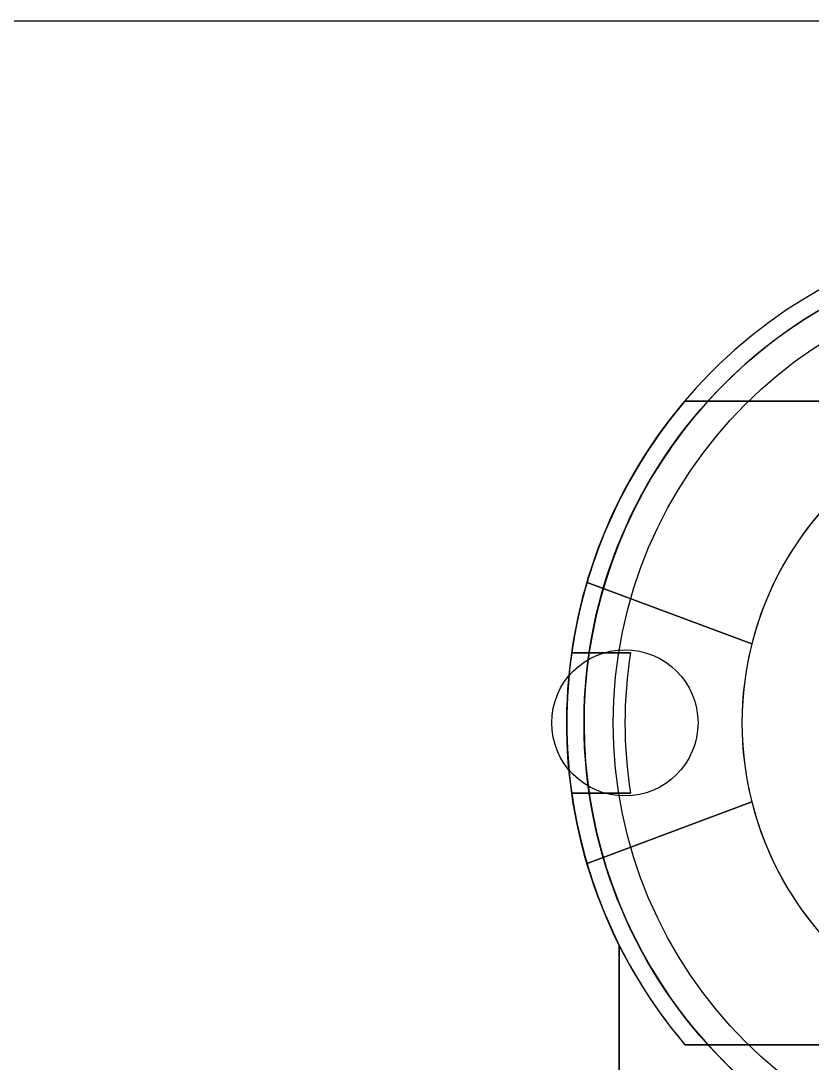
# Model space of a CAD drawing. Header units: millimetres. Extents: x -107 to 32, y -62 to 1.
# Drawn here: x 2.58 to 16.11, y -16.46 to 1.36 of the extents above; entities that cross this region are included whole.
import ezdxf

# ---------------------------------------------------------------- set-up
doc = ezdxf.new("R2010")
doc.units = ezdxf.units.MM
doc.layers.add('Pad', color=7, linetype='CONTINUOUS')
doc.layers.add('Part__Feature012', color=7, linetype='CONTINUOUS')

msp = doc.modelspace()

# ---------------------------------------------------------------- linework, layer by layer
at = {"layer": 'Pad'}
for p, q in [((-101.682, 1.36167), (27.4093, 1.36167)), ((-101.682, 1.36167, 2), (27.4093, 1.36167, 2)), ((-101.682, 1.36167), (27.4093, 1.36167)), ((-101.682, 1.36167, 2), (27.4093, 1.36167, 2)), ((14.1593, -10.6383), (14.1593, -10.6383, 2)), ((14.1593, -10.6383), (14.1593, -10.6383, 2))]:
    msp.add_line(p, q, dxfattribs=at)
msp.add_circle((12.9093, -10.6383), 1.25, dxfattribs=at)
msp.add_circle((12.9093, -10.6383), 1.25, dxfattribs=at)
msp.add_circle((12.9093, -10.6383), 1.25, dxfattribs=at)
msp.add_circle((12.9093, -10.6383), 1.25, dxfattribs=at)
at = {"layer": 'Part__Feature012'}
for p, q in [((17.91, -5.14, -3.75), (13.9358, -5.14, -3.75)), ((13.9358, -5.14, -4.75), (13.9358, -5.14, -3.75)), ((13.9358, -5.14, -4.75), (26.8842, -5.14, -4.75)), ((13.9358, -5.14, -4.75), (13.9358, -5.14, -3.75)), ((17.91, -5.14, -3.75), (13.9358, -5.14, -3.75)), ((13.9358, -5.14, -4.75), (26.8842, -5.14, -4.75)), ((12.2611, -8.24, -3.75), (15.0783, -9.29, -3.75)), ((12.2611, -8.24, -3.75), (12.2611, -8.24, -2.75)), ((15.0783, -9.29, -2.75), (12.2611, -8.24, -2.75)), ((15.0783, -9.29, -2.75), (12.2611, -8.24, -2.75)), ((12.2611, -8.24, -3.75), (15.0783, -9.29, -3.75)), ((12.2611, -8.24, -3.75), (12.2611, -8.24, -2.75)), ((12.0002, -9.44, -2.75), (13.0066, -9.44, -2.75)), ((12.0002, -9.44, -2.75), (12.0002, -9.44, -0.25)), ((13.0066, -9.44, -0.25), (12.0002, -9.44, -0.25)), ((13.0066, -9.44, -0.25), (12.0002, -9.44, -0.25)), ((12.0002, -9.44, -2.75), (13.0066, -9.44, -2.75)), ((12.0002, -9.44, -2.75), (12.0002, -9.44, -0.25)), ((13.0066, -9.44, -2.75), (13.0066, -9.44, -0.25)), ((13.0066, -9.44, -2.75), (13.0066, -9.44, -0.25)), ((15.0783, -9.29, -3.75), (15.0783, -9.29, -2.75)), ((15.0783, -9.29, -3.75), (15.0783, -9.29, -2.75)), ((13.0066, -11.84, -2.75), (12.0002, -11.84, -2.75)), ((12.0002, -11.84, -0.25), (13.0066, -11.84, -0.25)), ((12.0002, -11.84, -2.75), (12.0002, -11.84, -0.25)), ((12.0002, -11.84, -0.25), (13.0066, -11.84, -0.25)), ((13.0066, -11.84, -2.75), (12.0002, -11.84, -2.75)), ((12.0002, -11.84, -2.75), (12.0002, -11.84, -0.25)), ((13.0066, -11.84, -2.75), (13.0066, -11.84, -0.25)), ((13.0066, -11.84, -2.75), (13.0066, -11.84, -0.25)), ((15.0783, -11.99, -3.75), (12.2611, -13.04, -3.75)), ((12.2611, -13.04, -2.75), (15.0783, -11.99, -2.75)), ((12.2611, -13.04, -2.75), (15.0783, -11.99, -2.75)), ((15.0783, -11.99, -3.75), (12.2611, -13.04, -3.75)), ((15.0783, -11.99, -2.75), (15.0783, -11.99, -3.75)), ((15.0783, -11.99, -2.75), (15.0783, -11.99, -3.75)), ((12.2611, -13.04, -3.75), (12.2611, -13.04, -2.75)), ((12.2611, -13.04, -3.75), (12.2611, -13.04, -2.75)), ((12.81, -22.14, -6), (12.81, -14.4466, -6)), ((12.81, -22.14, -6), (12.81, -14.4466, -6)), ((12.81, -14.4466, -4.75), (12.81, -22.14, -4.75)), ((12.81, -14.4466, -6), (12.81, -14.4466, -4.75)), ((12.81, -14.4466, -6), (12.81, -14.4466, -4.75)), ((12.81, -14.4466, -4.75), (12.81, -22.14, -4.75)), ((13.9358, -16.14, -3.75), (17.91, -16.14, -3.75)), ((26.8842, -16.14, -4.75), (13.9358, -16.14, -4.75)), ((13.9358, -16.14, -3.75), (17.91, -16.14, -3.75)), ((13.9358, -16.14, -4.75), (13.9358, -16.14, -3.75)), ((13.9358, -16.14, -4.75), (13.9358, -16.14, -3.75)), ((26.8842, -16.14, -4.75), (13.9358, -16.14, -4.75))]:
    msp.add_line(p, q, dxfattribs=at)
for radius in [8.2, 8.2, 7.7, 7.7]:
    msp.add_circle((20.41, -10.64), radius, dxfattribs=at)
for centre, radius, start, end in [((20.41, -10.64, -6), 8.5, -26.6047, -153.395), ((20.41, -10.64, -6), 8.5, -26.6047, -153.395), ((20.41, -10.64, -4.75), 8.5, -26.6047, -153.395), ((20.41, -10.64, -4.75), 8.5, -26.6047, -153.395), ((20.41, -10.64, -6), 8.2, -50.6433, -129.357), ((20.41, -10.64, -6), 8.2, -50.6433, -129.357), ((20.41, -10.64, -4.75), 8.495, 139.651, -139.651), ((20.41, -10.64, -4.75), 8.495, 139.651, -139.651), ((20.41, -10.64, -3.75), 8.495, 139.651, 163.589), ((20.41, -10.64, -3.75), 8.495, 139.651, 163.589), ((20.41, -10.64, -2.5), 5.5, 117.036, -117.036), ((20.41, -10.64, -2.5), 5.5, 117.036, -117.036), ((20.41, -10.64, -3.75), 5.5, 117.036, 165.791), ((20.41, -10.64, -3.75), 5.5, 117.036, 165.791), ((20.41, -10.64, -2.75), 8.495, 163.589, 171.879), ((20.41, -10.64, -2.75), 8.495, 163.589, 171.879), ((20.41, -10.64, -0.25), 8.495, 171.879, -171.879), ((20.41, -10.64, -0.25), 8.495, 171.879, -171.879), ((20.41, -10.64, -0.25), 7.5, 170.793, -170.793), ((20.41, -10.64, -2.75), 7.5, 170.793, -170.793), ((20.41, -10.64, -0.25), 7.5, 170.793, -170.793), ((20.41, -10.64, -2.75), 7.5, 170.793, -170.793), ((20.41, -10.64, -2.75), 5.5, 165.791, -165.791), ((20.41, -10.64, -2.75), 5.5, 165.791, -165.791), ((20.41, -10.64, -2.75), 8.495, -171.879, -163.589), ((20.41, -10.64, -2.75), 8.495, -171.879, -163.589), ((20.41, -10.64, -3.75), 5.5, -165.791, -117.036), ((20.41, -10.64, -3.75), 5.5, -165.791, -117.036), ((20.41, -10.64, -3.75), 8.495, -163.589, -139.651), ((20.41, -10.64, -3.75), 8.495, -163.589, -139.651)]:
    msp.add_arc(centre, radius, start, end, dxfattribs=at)

doc.saveas('drawing.dxf')
